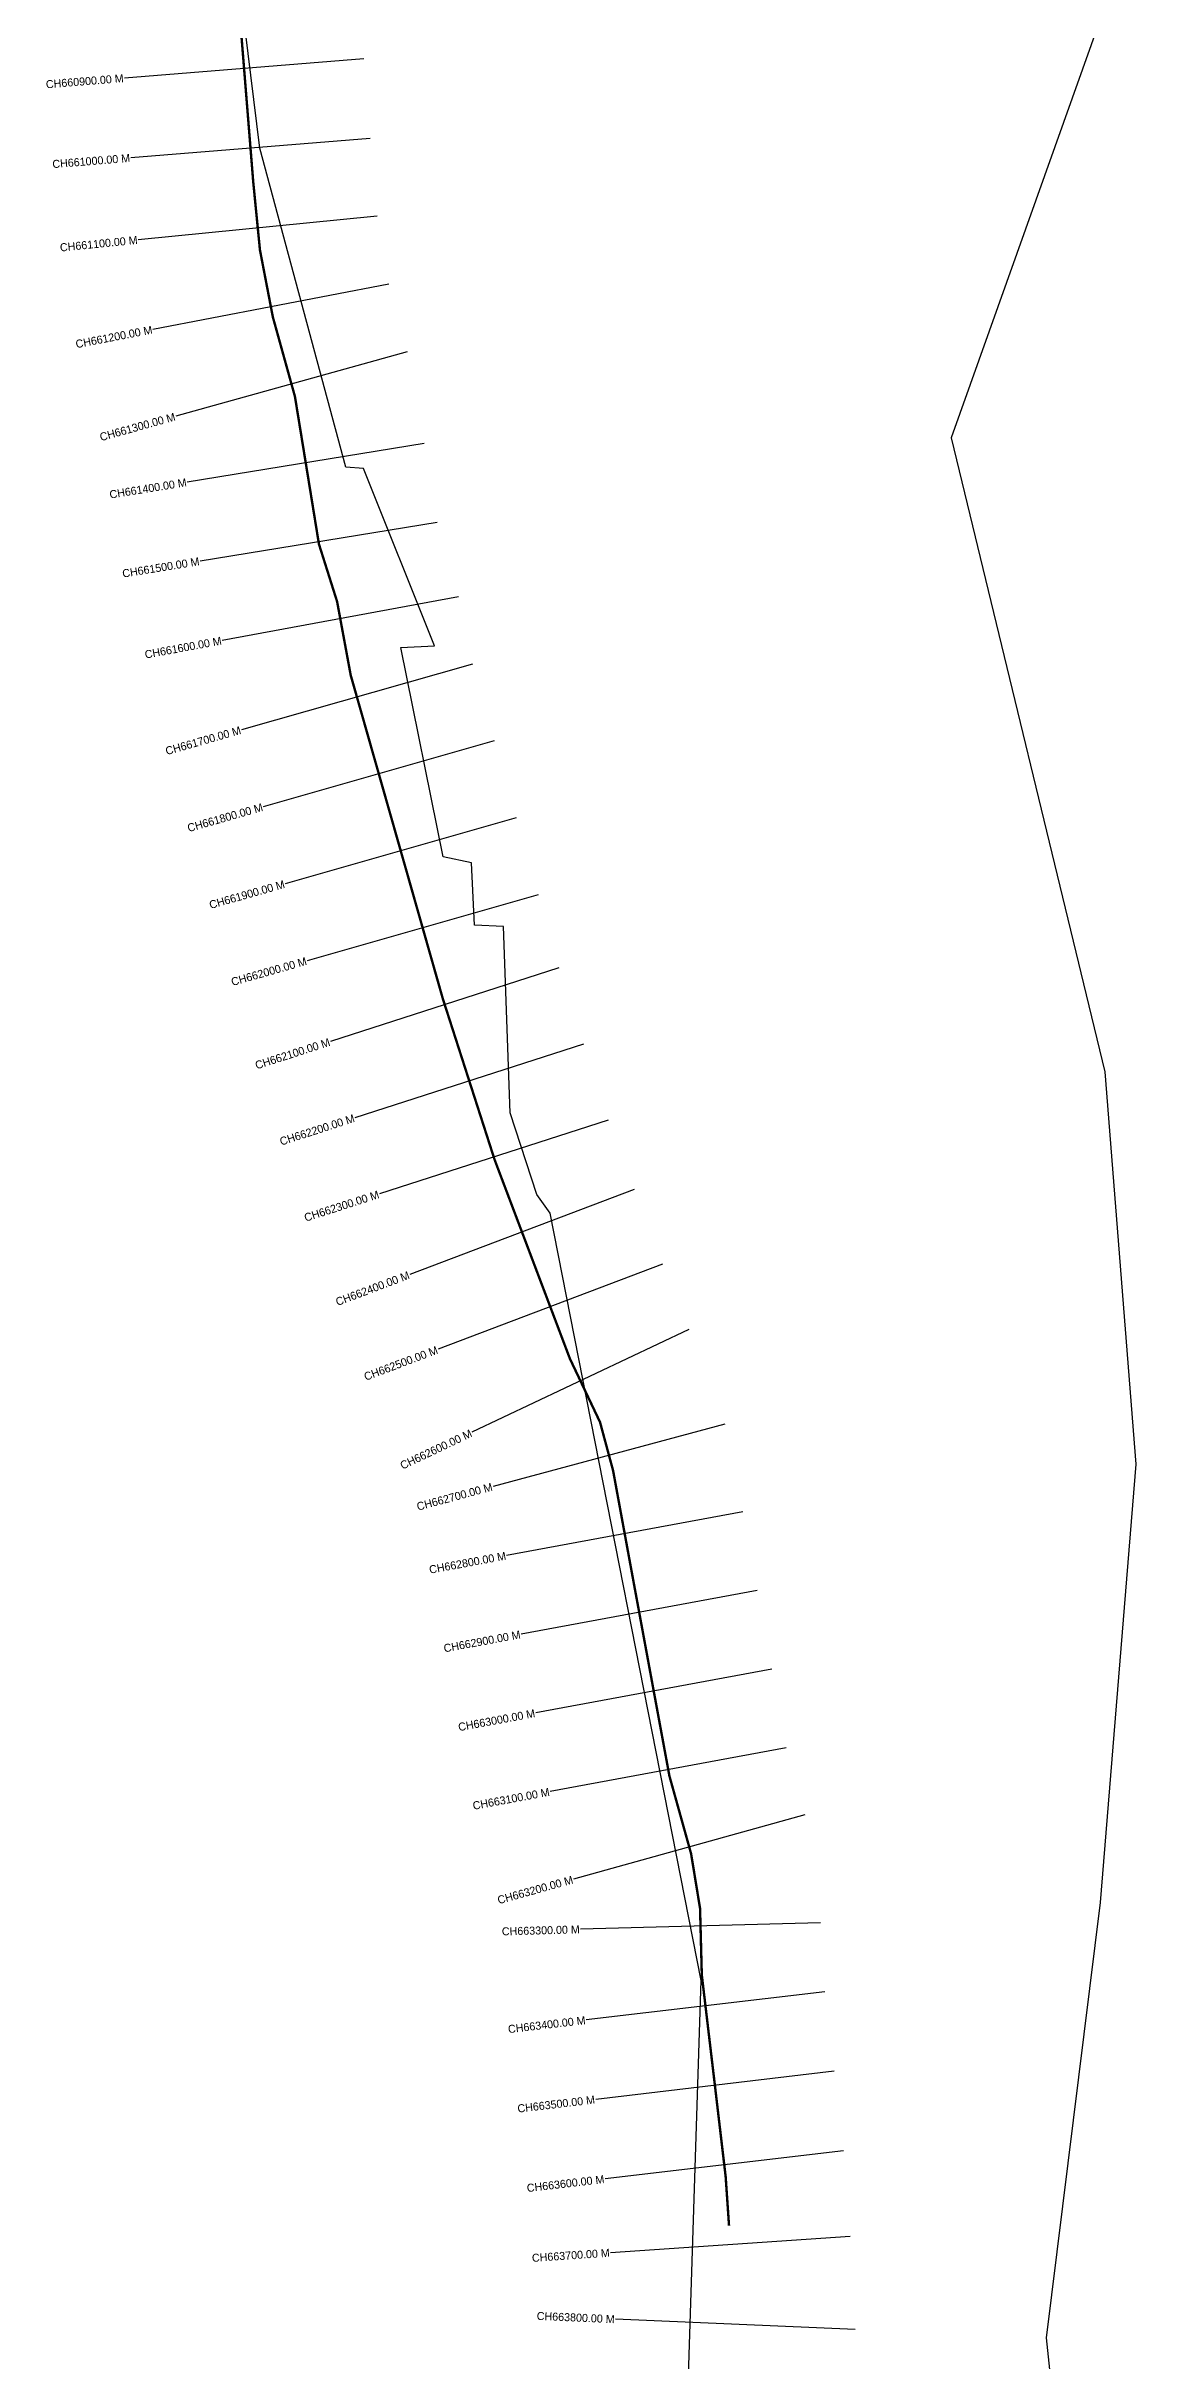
# Model space of a CAD drawing. Header units: metres. Extents: x 333202 to 336087, y 1779198 to 1790673.
# Drawn here: x 334268 to 335629, y 1782056 to 1784948 of the extents above; entities that cross this region are included whole.
import ezdxf
from ezdxf.enums import TextEntityAlignment as Align

# ---------------------------------------------------------------- set-up
doc = ezdxf.new("R2010")
doc.units = ezdxf.units.M
for name, color, linetype in [('CS', 134, 'Continuous'), ('CSMark', 6, 'Continuous'), ('NATURALLY PROTECTED', 3, 'Continuous')]:
    doc.layers.add(name, color=color, linetype=linetype)

msp = doc.modelspace()

# ---------------------------------------------------------------- linework, layer by layer
at = {"color": 6}
for points in [[(335045.4, 1781270.1), (335086, 1782531), (334897.1, 1783489.6), (334880.6, 1783512.9), (334847.3, 1783615.1), (334839, 1783848.1), (334802.7, 1783849.4), (334799, 1783927.5), (334763.6, 1783934.9), (334710.7, 1784196.7), (334752.5, 1784198.7), (334664.1, 1784420.4), (334642.1, 1784421.9), (334534.3, 1784820.3), (334453.4, 1785479.8)], [(335596.8, 1785016.6), (335398.4, 1784458.4), (335590.1, 1783666.3), (335628.8, 1783176), (335584.6, 1782628.5), (335516.8, 1782084.4), (335557, 1781704.4)]]:
    msp.add_lwpolyline(points, dxfattribs=at)
at = {"layer": 'CS'}
for p, q in [((334664.2, 1784932.2), (334365.2, 1784908)), ((334672.3, 1784832.5), (334373.3, 1784808.4)), ((334681.2, 1784735.7), (334382.6, 1784706)), ((334695.6, 1784650.5), (334400.9, 1784594)), ((334718.5, 1784565.9), (334429.5, 1784485.5)), ((334739.9, 1784451.5), (334443.7, 1784403.3)), ((334755.9, 1784352.8), (334459.8, 1784304.6)), ((334782.5, 1784259.8), (334487.5, 1784205.3)), ((334800, 1784175.9), (334511.5, 1784093.8)), ((334827.4, 1784079.7), (334538.8, 1783997.6)), ((334854.7, 1783983.5), (334566.2, 1783901.4)), ((334882.1, 1783887.4), (334593.6, 1783805.2)), ((334908.2, 1783796.2), (334622.7, 1783704.2)), ((334938.9, 1783701), (334653.3, 1783609)), ((334969.5, 1783605.8), (334684, 1783513.8)), ((335002.3, 1783519.3), (334721.7, 1783413.1)), ((335037.7, 1783425.8), (334757.1, 1783319.6)), ((335070.6, 1783344.5), (334799.5, 1783215.9)), ((335115.5, 1783226.1), (334825.8, 1783148.2)), ((335137.9, 1783116.4), (334842.8, 1783061.9)), ((335156, 1783018), (334861, 1782963.6)), ((335174.2, 1782919.7), (334879.2, 1782865.2)), ((335192.3, 1782821.4), (334897.3, 1782766.9)), ((335215.5, 1782737.9), (334926.5, 1782657.4)), ((335235, 1782602.9), (334935.2, 1782594.9)), ((335240.3, 1782516.8), (334942.3, 1782481.6)), ((335252, 1782417.5), (334954.1, 1782382.3)), ((335263.7, 1782318.2), (334965.8, 1782282.9)), ((335271.9, 1782211), (334972.6, 1782190.7)), ((335278.5, 1782094.6), (334978.8, 1782107.6))]:
    msp.add_line(p, q, dxfattribs=at)
at = {"layer": 'NATURALLY PROTECTED', "const_width": 3, "flags": 128}
msp.add_lwpolyline([(334509, 1784991.3), (334526.2, 1784778.3), (334534.6, 1784693.2), (334550.7, 1784609.5), (334578.3, 1784510.2), (334596.2, 1784400.3), (334608.3, 1784325.7), (334631, 1784253.9), (334648, 1784161.9), (334717.8, 1783916.8), (334763.2, 1783757.3), (334827.9, 1783556.2), (334921.9, 1783307.8), (334959.5, 1783228.6), (334975.8, 1783168.2), (334999.8, 1783037.7), (335046.2, 1782786.5), (335073.3, 1782689.3), (335084.5, 1782621), (335086.7, 1782537.6), (335103, 1782400.2), (335116.5, 1782285.6), (335120.7, 1782224.6)], dxfattribs=at)

# ---------------------------------------------------------------- texts
at = {"layer": 'CSMark'}
for s, rotation, p in [('CH660900.00 M', 4.6176, (334364.2, 1784908)), ('CH661000.00 M', 4.6176, (334372.3, 1784808.3)), ('CH661100.00 M', 5.6853, (334381.6, 1784705.9)), ('CH661200.00 M', 10.8567, (334400, 1784593.8)), ('CH661300.00 M', 15.5402, (334428.5, 1784485.2)), ('CH661400.00 M', 9.2409, (334442.8, 1784403.1)), ('CH661500.00 M', 9.2409, (334458.8, 1784304.4)), ('CH661600.00 M', 10.4577, (334486.5, 1784205.2)), ('CH661700.00 M', 15.8864, (334510.5, 1784093.5)), ('CH661800.00 M', 15.8864, (334537.9, 1783997.3)), ('CH661900.00 M', 15.8864, (334565.2, 1783901.2)), ('CH662000.00 M', 15.8864, (334592.6, 1783805)), ('CH662100.00 M', 17.8467, (334621.7, 1783703.9)), ('CH662200.00 M', 17.8467, (334652.4, 1783608.7)), ('CH662300.00 M', 17.8467, (334683, 1783513.5)), ('CH662400.00 M', 20.7321, (334720.8, 1783412.8)), ('CH662500.00 M', 20.7321, (334756.2, 1783319.3)), ('CH662600.00 M', 25.3851, (334798.6, 1783215.4)), ('CH662700.00 M', 15.0394, (334824.8, 1783148)), ('CH662800.00 M', 10.4624, (334841.9, 1783061.7)), ('CH662900.00 M', 10.4624, (334860, 1782963.4)), ('CH663000.00 M', 10.4624, (334878.2, 1782865)), ('CH663100.00 M', 10.4624, (334896.3, 1782766.7)), ('CH663200.00 M', 15.5669, (334925.5, 1782657.1)), ('CH663300.00 M', 1.5393, (334934.2, 1782594.8)), ('CH663400.00 M', 6.7425, (334941.3, 1782481.4)), ('CH663500.00 M', 6.7425, (334953.1, 1782382.1)), ('CH663600.00 M', 6.7425, (334964.8, 1782282.8)), ('CH663700.00 M', 3.8611, (334971.6, 1782190.7)), ('CH663800.00 M', 357.5141, (334977.8, 1782107.6))]:
    msp.add_text(s, height=10, rotation=rotation, dxfattribs=at).set_placement(p, align=Align.MIDDLE_RIGHT)

doc.saveas('drawing.dxf')
